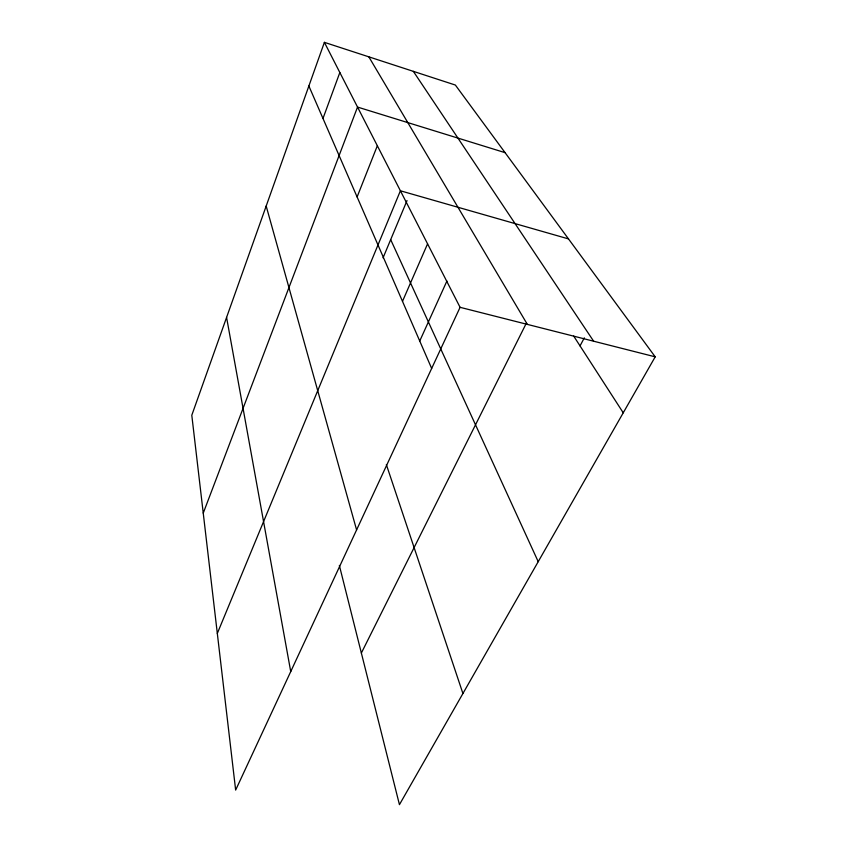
<?xml version="1.0" encoding="UTF-8"?>
<svg xmlns="http://www.w3.org/2000/svg" width="847" height="847" viewBox="0 0 847 847"><rect width="100%" height="100%" fill="white"/><g stroke="black" fill="none" stroke-linecap="round" stroke-linejoin="round"><path stroke-width="1.27" d="M324.39 42.35L191.793 415.252L235.646 790.071L460.08 307.323L324.39 42.35L455.358 85.049L655.207 356.831L399.445 804.65L339.361 565.447M322.982 118.474L339.838 72.524M203.248 513.123L357.529 107.071L505.066 152.651M357.106 196.959L377.339 145.758M217.319 633.429L400.398 190.787L568.496 238.907M383.056 257.848L407.015 200.591M402.494 301.352L427.576 243.851M419.689 341.129L446.92 281.024M361.362 653.026L526.262 323.342M580.036 345.904L584.324 337.837M460.08 307.323L655.207 356.831M413.347 71.349L593.631 341.203M573.694 336.079L623.244 412.807M368.837 56.844L527.353 324.39M390.679 239.627L538.216 561.677M308.869 86.002L431.663 368.445M386.348 464.569L462.917 693.513M266.18 206.043L356.598 529.926M226.583 317.413L290.733 671.597"/></g></svg>
